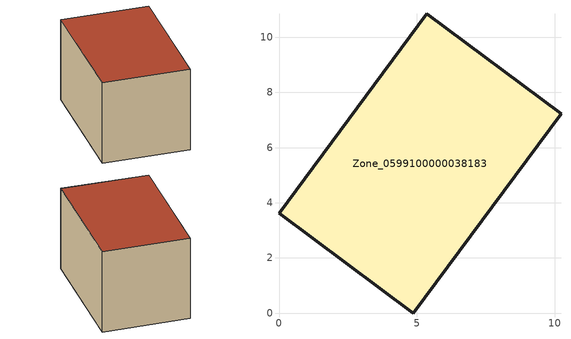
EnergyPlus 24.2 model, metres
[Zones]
Zone_0599100000038183
 floor ground (C_G): 0,3.61 5.35,10.84 10.22,7.23 4.86,0 z1.18
 wall outside (C_F): 5.35,10.84 0,3.61 4.86,0 10.22,7.23 5.35,10.84 z1.18:7.2
 roof outside (C_R): 4.86,0 10.22,7.23 5.35,10.84 0,3.61 z7.2
[BUILDING]
Pand.0599100000038183: North Axis=0; Terrain=City; Loads Convergence Tolerance Value=0.04; Temperature Convergence Tolerance Value=0.4; Solar Distribution=FullExterior; Maximum Number of Warmup Days=25; Minimum Number of Warmup Days=1
[Site:Location]
Rotterdam.The.Hague.AP_ZH_NLD Design_Conditions: Latitude=51.96; Longitude=4.45; Time Zone=1; Elevation=-4.5
[SITE:GROUNDTEMPERATURE:BUILDINGSURFACE]
18, 18, 18, 18, 18, 18, 18, 18, 18, 18, 18, 18
[MATERIAL] Thermal Absorptance=0.9; Solar Absorptance=0.7; Visible Absorptance=0.7
Name | Roughness | Thickness | Conductivity | Density | Specific Heat
G.TI.1946-1964 | MediumSmooth | 0.15 | 1 | 540 | 1210
F.TI.1946-1964 | Rough | 0.3 | 0.857143 | 1920 | 840
R.TI.1946-1964 | MediumRough | 0.2 | 0.277778 | 1500 | 1000
[CONSTRUCTION]
C_G: G.TI.1946-1964
C_F: F.TI.1946-1964
C_R: R.TI.1946-1964
[ZONE]
Zone_0599100000038183: Type=1; Multiplier=1; Ceiling Height=Autocalculate; Volume=Autocalculate; Floor Area=autocalculate; Part of Total Floor Area=Yes
[ZONEINFILTRATION:DESIGNFLOWRATE]
Infil_Zone_0599100000038183: Zone or ZoneList or Space or SpaceList=Zone_0599100000038183; Schedule=AlwaysOn; Design Flow Rate Calculation Method=Flow/Area; Flow Rate per Floor Area=0.003; Constant Term Coefficient=1; Temperature Term Coefficient=0; Velocity Term Coefficient=0; Velocity Squared Term Coefficient=0
[HVACTEMPLATE:ZONE:IDEALLOADSAIRSYSTEM]
Zone_0599100000038183: Maximum Heating Supply Air Temperature=50; Minimum Cooling Supply Air Temperature=13; Maximum Heating Supply Air Humidity Ratio=0.0156; Minimum Cooling Supply Air Humidity Ratio=0.0077; Heating Limit=NoLimit; Cooling Limit=NoLimit; Dehumidification Control Type=ConstantSensibleHeatRatio; Cooling Sensible Heat Ratio=0.7; Dehumidification Setpoint=60; Humidification Control Type=None; Humidification Setpoint=30; Outdoor Air Method=None; Outdoor Air Flow Rate per Person=0.00944; Outdoor Air Flow Rate per Zone Floor Area=0; Outdoor Air Flow Rate per Zone=0; Demand Controlled Ventilation Type=None; Outdoor Air Economizer Type=NoEconomizer; Heat Recovery Type=None; Sensible Heat Recovery Effectiveness=0.7; Latent Heat Recovery Effectiveness=0.65
[ZONECONTROL:THERMOSTAT]
ThermostatControl_Zone_0599100000038183: Zone or ZoneList=Zone_0599100000038183; Control Type Schedule=DualSetpointControlType; Control 1=Thermostat_Zone_0599100000038183; Temperature Difference Between Cutout And Setpoint=0
[THERMOSTATSETPOINT:DUALSETPOINT]
Thermostat_Zone_0599100000038183: Heating Setpoint Temperature Schedule=HeatingSetpoint_Zone_0599100000038183; Cooling Setpoint Temperature Schedule=CoolingSetpoint_Zone_0599100000038183
[SCHEDULE:COMPACT]
HeatingSetpoint_Zone_0599100000038183: Through: 12/31, For: AllDays, Until: 24:00, 21
CoolingSetpoint_Zone_0599100000038183: Through: 12/31, For: AllDays, Until: 24:00, 24
DualSetpointControlType: Through: 12/31, For: AllDays, Until: 24:00, 4
AlwaysOn: Through: 12/31, For: AllDays, Until: 24:00, 1
